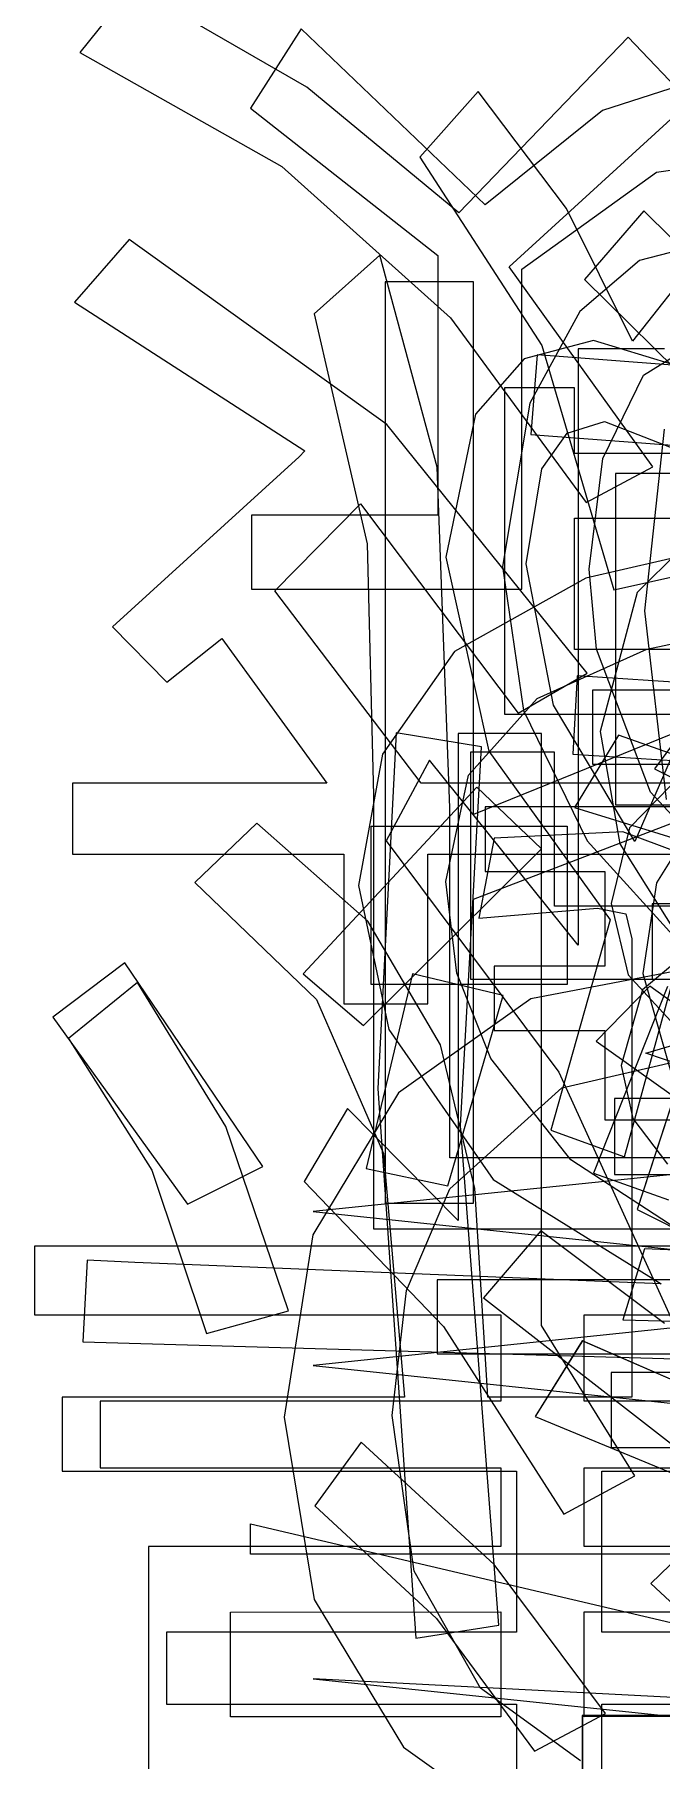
# Model space of a CAD drawing. Extents: x -353 to 646, y -933 to 332.
# Drawn here: x -6.11 to -1.99, y 314.87 to 326.21 of the extents above; entities that cross this region are included whole.
import ezdxf

# ---------------------------------------------------------------- set-up
doc = ezdxf.new("R2010")
doc.units = 0

msp = doc.modelspace()

# ---------------------------------------------------------------- linework, layer by layer
at = {"layer": 'Layer 1'}
for p, q in [((-5.462402, 326.519321), (-5.811511, 326.087521)), ((-4.319581, 325.859802), (-5.462402, 326.519321)), ((-4.357508, 326.242711), (-4.689119, 325.721165)), ((-3.149038, 325.085881), (-4.357508, 326.242711)), ((-2.209802, 326.187711), (-3.321752, 325.034551)), ((-1.80566, 325.762967), (-2.209802, 326.187711)), ((-5.811511, 326.087521), (-4.484398, 325.339244)), ((-1.585913, 325.961369), (-2.379136, 325.707616)), ((-3.321752, 325.034551), (-4.319581, 325.859802)), ((-3.194194, 325.831617), (-3.577451, 325.4001)), ((-2.614932, 325.062527), (-3.194194, 325.831617)), ((-2.99043, 324.678957), (-1.80566, 325.762967)), ((-4.689119, 325.721165), (-3.459759, 324.754555)), ((-2.379136, 325.707616), (-3.149038, 325.085881)), ((-2.023533, 325.300412), (-0.538763, 325.514618)), ((-4.484398, 325.339244), (-3.376781, 324.343951)), ((-3.577451, 325.4001), (-2.775552, 324.163048)), ((-2.907452, 324.66513), (-2.023533, 325.300412)), ((-2.182144, 324.191627), (-2.614932, 325.062527)), ((-2.1065, 325.0484), (-2.496531, 324.595998)), ((-1.309575, 324.257612), (-2.1065, 325.0484)), ((-5.48667, 324.858446), (-5.845656, 324.447531)), ((-3.795525, 323.643831), (-5.48667, 324.858446)), ((-3.839635, 324.75538), (-4.271435, 324.37184)), ((-3.463151, 323.36374), (-3.839635, 324.75538)), ((-3.459759, 324.754555), (-3.45976, 323.049)), ((-1.746569, 324.743125), (-2.182144, 324.191627)), ((-1.698971, 324.834177), (-2.135604, 324.721994)), ((-2.047515, 323.36662), (-2.990419, 324.67895)), ((-2.90745, 322.562), (-2.907452, 324.66513)), ((-2.135604, 324.721994), (-2.527575, 324.385444)), ((-3.22523, 324.582), (-3.8052, 324.582)), ((-3.8052, 324.582), (-3.805195, 318.529055)), ((-3.22523, 324.582), (-3.8052, 324.582)), ((-3.8052, 324.582), (-3.805195, 318.529055)), ((-3.225232, 321.080977), (-3.22523, 324.582)), ((-3.225232, 321.080977), (-3.22523, 324.582)), ((-2.496531, 324.595998), (-1.570385, 323.681879)), ((-5.845656, 324.447531), (-4.333226, 323.470196)), ((-4.271435, 324.37184), (-3.922609, 322.85941)), ((-3.376781, 324.343951), (-2.486088, 323.131811)), ((-2.527575, 324.385444), (-2.855517, 323.784593)), ((-2.438107, 324.195336), (-2.893649, 324.074474)), ((-1.737773, 323.982893), (-2.438107, 324.195336)), ((-2.109893, 323.967471), (-1.68148, 324.233324)), ((-2.893649, 324.074474), (-3.211395, 323.71189)), ((-2.806977, 324.102095), (-2.848746, 323.577162)), ((-2.806977, 324.102095), (-2.848746, 323.577162)), ((0.051933, 323.881115), (-2.806977, 324.102095)), ((0.051933, 323.881115), (-2.806977, 324.102095)), ((-2.775552, 324.163048), (-2.303221, 322.55812)), ((-1.9716, 324.14), (-2.53802, 324.14)), ((-2.53802, 324.14), (-2.53802, 320.224)), ((-2.376345, 323.419469), (-2.109893, 323.967471)), ((-2.56201, 323.885), (-3.02147, 323.885)), ((-3.02147, 323.885), (-3.02147, 321.74)), ((-2.56201, 323.453), (-2.56201, 323.885)), ((-2.855517, 323.784593), (-3.035292, 322.710453)), ((-2.47903, 322.009696), (-3.795525, 323.643831)), ((-3.211395, 323.71189), (-3.408104, 322.772655)), ((-2.609745, 323.585839), (-2.365306, 323.66352)), ((-2.365306, 323.66352), (-1.888915, 323.476336)), ((-1.974286, 323.612726), (-2.102838, 322.420626)), ((-1.974286, 323.612726), (-2.102838, 322.420626)), ((-1.974286, 323.612726), (-2.102838, 322.420626)), ((-1.974286, 323.612726), (-2.102838, 322.420626)), ((-1.974286, 323.612726), (-2.102838, 322.420626)), ((-1.974318, 323.612726), (-2.102835, 322.420626)), ((-1.974318, 323.612726), (-2.102835, 322.420626)), ((-1.974318, 323.612726), (-2.102835, 322.420626)), ((-1.974318, 323.612726), (-2.102835, 322.420626)), ((-1.974318, 323.612726), (-2.102835, 322.420626)), ((-2.848746, 323.577162), (-0.034426, 323.366624)), ((-2.848746, 323.577162), (-0.034426, 323.366624)), ((-2.776503, 323.352794), (-2.609745, 323.585839)), ((-4.371326, 323.432378), (-5.597016, 322.313648)), ((-4.333226, 323.470196), (-4.371326, 323.432378)), ((-1.2017, 323.453), (-2.56201, 323.453)), ((-2.46521, 322.693241), (-2.376345, 323.419469)), ((-3.38046, 321.126), (-3.463151, 323.36374)), ((-2.879796, 322.727954), (-2.776503, 323.352794)), ((-2.486088, 323.131811), (-2.047515, 323.36662)), ((-1.71958, 323.322), (-2.29277, 323.322)), ((-2.29277, 323.322), (-2.29277, 321.146)), ((-3.45976, 323.049), (-4.68235, 323.049)), ((-4.68235, 323.049), (-4.68235, 322.562)), ((-4.530511, 322.55179), (-3.967478, 323.121596)), ((-3.967472, 323.12165), (-2.931432, 321.74723)), ((-2.56201, 322.165), (-2.56201, 323.028)), ((-2.56201, 323.028), (-1.65382, 323.028)), ((-1.15345, 322.942143), (-2.488219, 322.633992)), ((-3.922609, 322.85941), (-3.881122, 321.20898)), ((-1.294836, 322.914503), (-2.165209, 320.904803)), ((-1.87268, 322.815742), (-2.151374, 322.541175)), ((-3.408104, 322.772655), (-3.124753, 321.498425)), ((-3.035292, 322.710453), (-2.896333, 321.764551)), ((-2.701044, 321.800825), (-2.879796, 322.727954)), ((-2.41695, 322.16859), (-2.46521, 322.693241)), ((-2.488219, 322.633992), (-3.3497, 322.151639)), ((-2.303221, 322.55812), (-1.761073, 322.679193)), ((-4.68235, 322.562), (-2.90745, 322.562)), ((-3.57011, 321.288), (-4.530511, 322.55179)), ((-2.151374, 322.541175), (-2.392956, 321.626211)), ((-2.102838, 322.420626), (-1.96028, 321.180085)), ((-2.102838, 322.420626), (-1.96028, 321.180085)), ((-2.102838, 322.420626), (-1.960422, 321.180085)), ((-2.102838, 322.420626), (-1.960422, 321.180085)), ((-2.102838, 322.420626), (-1.96028, 321.180085)), ((-2.102835, 322.420626), (-1.96056, 321.180085)), ((-2.102835, 322.420626), (-1.960419, 321.180085)), ((-2.102835, 322.420626), (-1.960419, 321.180085)), ((-2.102835, 322.420626), (-1.96056, 321.180085)), ((-2.102835, 322.420626), (-1.96056, 321.180085)), ((-2.087566, 322.167127), (-1.032377, 322.389835)), ((-5.597016, 322.313648), (-5.238312, 321.950993)), ((-0.127842, 322.341097), (-3.225232, 321.080977)), ((-0.127562, 322.341097), (-3.225232, 321.080977)), ((-5.238312, 321.950993), (-4.878761, 322.237448)), ((-4.878761, 322.237448), (-4.188446, 321.288053)), ((-3.3497, 322.151639), (-3.82341, 321.47727)), ((-2.807267, 321.8443), (-2.087566, 322.167127)), ((-1.653822, 322.16471), (-2.56201, 322.165)), ((-2.062229, 321.228547), (-2.41695, 322.16859)), ((-2.931432, 321.74723), (-2.47903, 322.009696)), ((-2.544794, 321.992485), (-2.572169, 321.477712)), ((-2.544794, 321.992485), (-2.572169, 321.477712)), ((-0.283064, 321.843754), (-2.544794, 321.992485)), ((-0.283064, 321.843754), (-2.544794, 321.992485)), ((-3.257976, 321.340076), (-2.807267, 321.8443)), ((-3.22523, 320.525), (0.162, 321.82322)), ((-3.22523, 320.525), (0.16228, 321.82322)), ((-2.16521, 320.904804), (-2.701044, 321.800825)), ((-0.528602, 321.899), (-2.44489, 321.899)), ((-2.44489, 321.899), (-2.44489, 321.412)), ((-1.69898, 321.84), (-2.037364, 321.380825)), ((-3.02147, 321.74), (-1.201702, 321.740248)), ((-2.896333, 321.764551), (-2.479032, 320.908183)), ((-3.73267, 321.619), (-3.853461, 319.28164)), ((-3.73267, 321.619), (-3.853461, 319.28164)), ((-3.73267, 321.619), (-3.853461, 319.28164)), ((-3.73295, 321.619), (-3.853459, 319.28164)), ((-3.73295, 321.619), (-3.853459, 319.28164)), ((-3.73295, 321.619), (-3.853459, 319.28164)), ((-3.73295, 321.619), (-3.853459, 319.28164)), ((-3.173303, 321.525868), (-3.73295, 321.619)), ((-3.173303, 321.525868), (-3.73295, 321.619)), ((-3.173303, 321.525868), (-3.73295, 321.619)), ((-3.173303, 321.525868), (-3.73295, 321.619)), ((-3.173305, 321.525868), (-3.73267, 321.619)), ((-3.173305, 321.525868), (-3.73267, 321.619)), ((-3.173305, 321.525868), (-3.73267, 321.619)), ((-2.7796, 321.613), (-3.32514, 321.613)), ((-3.32514, 321.613), (-3.32514, 318.415)), ((-2.7796, 317.724), (-2.7796, 321.613)), ((-2.27216, 321.601825), (-2.562002, 321.128821)), ((-2.392956, 321.626211), (-2.263487, 320.889859)), ((-1.138651, 321.204777), (-2.27216, 321.601825)), ((-3.82341, 321.47727), (-3.981313, 320.614939)), ((-3.311592, 319.036108), (-3.173303, 321.525868)), ((-3.311592, 319.036108), (-3.173303, 321.525868)), ((-3.311592, 319.036108), (-3.173303, 321.525868)), ((-3.311592, 319.036108), (-3.173303, 321.525868)), ((-3.311312, 319.036108), (-3.173305, 321.525868)), ((-3.311312, 319.036108), (-3.173305, 321.525868)), ((-3.311312, 319.036108), (-3.173305, 321.525868)), ((-2.69353, 321.492), (-3.24612, 321.492)), ((-3.24612, 321.492), (-3.24612, 320)), ((-3.124753, 321.498425), (-2.327194, 320.390135)), ((-2.69353, 320.48), (-2.69353, 321.492)), ((-2.572169, 321.477712), (-0.366039, 321.336319)), ((-2.572169, 321.477712), (-0.366039, 321.336319)), ((-3.515355, 321.43953), (-3.798141, 320.907824)), ((-2.53802, 320.224), (-3.515355, 321.43953)), ((-3.408118, 320.6426), (-3.257976, 321.340076)), ((-2.44489, 321.412), (1.92645, 321.412)), ((-1.840371, 321.364478), (-2.200663, 320.994097)), ((-1.840371, 321.364478), (-2.200663, 320.994097)), ((-1.840371, 321.364478), (-2.200663, 320.994097)), ((-1.840371, 321.364478), (-2.200663, 320.994097)), ((-1.840373, 321.364019), (-2.200418, 320.993638)), ((-1.840373, 321.364019), (-2.200418, 320.993638)), ((-1.840373, 321.364019), (-2.200418, 320.993638)), ((-2.037364, 321.380825), (-1.183503, 320.961302)), ((-4.188446, 321.288053), (-5.85978, 321.288)), ((-5.85978, 321.288), (-5.85978, 320.822)), ((-3.20435, 321.2604), (-4.34396, 320.03471)), ((-1.77123, 321.288), (-3.57011, 321.288)), ((-2.779604, 320.856544), (-3.20435, 321.2604)), ((-1.37075, 320.48006), (-2.062229, 321.228547)), ((-3.881122, 321.20898), (-3.88112, 318.36)), ((-3.38046, 318.826), (-3.38046, 321.126)), ((-1.07724, 321.133), (-3.14903, 321.133)), ((-3.14903, 321.133), (-3.14903, 320.708)), ((-2.562002, 321.128821), (-1.466627, 320.788673)), ((-2.29277, 321.146), (0, 321.146)), ((-4.647917, 321.025768), (-5.055446, 320.635455)), ((-3.920382, 320.381881), (-4.647917, 321.025768)), ((-3.89833, 321.005), (-2.61027, 321.005)), ((-3.89833, 319.965), (-3.89833, 321.005)), ((-2.61027, 321.005), (-2.61027, 319.965)), ((-2.200663, 320.994097), (-2.320713, 320.497774)), ((-2.200663, 320.994097), (-2.320713, 320.497774)), ((-2.200663, 320.994097), (-2.320713, 320.497774)), ((-2.200663, 320.994097), (-2.320713, 320.497774)), ((-2.200418, 320.993638), (-2.320433, 320.497315)), ((-2.200418, 320.993638), (-2.320433, 320.497315)), ((-2.200418, 320.993638), (-2.320433, 320.497315)), ((-1.750622, 321.070273), (-2.022755, 320.632723)), ((-1.750617, 321.070273), (-2.022643, 320.632723)), ((-3.798141, 320.907824), (-2.665654, 319.389364)), ((-3.090612, 320.925419), (-3.190801, 320.400486)), ((-2.24451, 320.966906), (-3.090612, 320.925419)), ((-2.479032, 320.908183), (-1.851441, 320.216669)), ((-2.263487, 320.889859), (-1.875361, 320.269291)), ((-1.726633, 320.773584), (-2.24451, 320.966906)), ((-5.85978, 320.822), (-4.07783, 320.822)), ((-4.07783, 320.822), (-4.07783, 319.838)), ((-3.946874, 319.696044), (-2.779604, 320.856544)), ((-3.52552, 319.838), (-3.52552, 320.822)), ((-3.52552, 320.822), (-1.77123, 320.822)), ((-2.092671, 319.51345), (2.17537, 320.791)), ((-3.14903, 320.708), (-2.36192, 320.708)), ((-2.36192, 320.708), (-2.36192, 320.086)), ((-5.055446, 320.635455), (-4.25704, 319.867283)), ((-3.981313, 320.614939), (-3.781218, 319.668931)), ((-3.33407, 320.03921), (-3.408118, 320.6426)), ((-2.022755, 320.632723), (-2.113277, 320.037903)), ((-2.022643, 320.632723), (-2.113272, 320.037903)), ((-3.22523, 318.529), (-3.22523, 320.525)), ((-3.22523, 318.529), (-3.22523, 320.525)), ((-3.190801, 320.400486), (-2.410457, 320.466244)), ((2.17875, 320.48), (-2.69353, 320.48)), ((-2.410457, 320.466244), (-2.223908, 320.428144)), ((-2.320713, 320.497774), (-2.210188, 320.028121)), ((-2.320713, 320.497774), (-2.210188, 320.028121)), ((-2.320713, 320.497774), (-2.210188, 320.028121)), ((-2.320713, 320.497774), (-2.210188, 320.028121)), ((-2.320433, 320.497315), (-2.209943, 320.027662)), ((-2.320433, 320.497315), (-2.209943, 320.027662)), ((-2.320433, 320.497315), (-2.209943, 320.027662)), ((-2.223908, 320.428144), (-2.186091, 320.265866)), ((-0.552581, 320.493898), (-2.05119, 320.494)), ((-2.05119, 320.494), (-2.05119, 320)), ((-3.442827, 319.568658), (-3.920382, 320.381881)), ((-2.327194, 320.390135), (-2.717507, 319.008945)), ((-2.186091, 320.265866), (-2.18609, 317.255)), ((-1.557584, 320.30395), (-2.151379, 318.48757)), ((-1.557301, 320.30395), (-2.151378, 318.48757)), ((-1.557584, 320.30395), (-2.151097, 318.48757)), ((-1.699255, 320.279407), (-2.115815, 319.929699)), ((-1.698973, 320.279407), (-2.115674, 319.929699)), ((-5.514336, 320.106598), (-5.98734, 319.751)), ((-4.609532, 318.770278), (-5.514336, 320.106598)), ((-2.36192, 320.086), (-3.09033, 320.086)), ((-3.09033, 320.086), (-3.09033, 319.662)), ((-5.43193, 319.979), (-5.88433, 319.609969)), ((-4.852525, 319.032375), (-5.43193, 319.979)), ((-4.34396, 320.03471), (-3.946874, 319.696044)), ((-3.62542, 320.034), (-3.929373, 318.75638)), ((-3.031625, 319.892602), (-3.62542, 320.034)), ((-3.11122, 319.479), (-3.33407, 320.03921)), ((-3.24612, 320), (-0.559364, 320)), ((-1.77123, 320.076), (-2.848647, 319.870472)), ((-1.77123, 320.076), (-2.848647, 319.870472)), ((-1.77123, 320.076), (-2.848647, 319.870472)), ((-1.77123, 320.076), (-2.848647, 319.870472)), ((-2.234071, 318.833013), (-1.895687, 320.062093)), ((-2.210188, 320.028121), (-1.878471, 319.66917)), ((-2.210188, 320.028121), (-1.878471, 319.66917)), ((-2.210188, 320.028121), (-1.878471, 319.66917)), ((-2.210188, 320.028121), (-1.878471, 319.66917)), ((-2.209943, 320.027662), (-1.878473, 319.668711)), ((-2.209943, 320.027662), (-1.878473, 319.668711)), ((-2.209943, 320.027662), (-1.878473, 319.668711)), ((-2.113277, 320.037903), (-1.888911, 319.24373)), ((-2.113272, 320.037903), (-1.888906, 319.24373)), ((-2.05119, 320), (0, 320)), ((-4.25704, 319.867283), (-3.815926, 318.853785)), ((-2.61027, 319.965), (-3.89833, 319.965)), ((-2.848647, 319.870472), (-3.71884, 319.253887)), ((-2.848647, 319.870472), (-3.71884, 319.253887)), ((-2.848647, 319.870472), (-3.71884, 319.253887)), ((-2.848647, 319.870472), (-3.71884, 319.253887)), ((-3.393998, 318.642362), (-3.031625, 319.892602)), ((-1.95072, 319.95174), (-2.437553, 318.72577)), ((-2.06841, 319.955), (-2.420623, 319.592627)), ((-2.115674, 319.929699), (-2.254668, 319.433305)), ((-2.115815, 319.929699), (-2.254668, 319.433305)), ((-1.312039, 319.409242), (-2.06841, 319.955)), ((-5.98734, 319.751), (-5.103138, 318.52164)), ((-4.07783, 319.838), (-3.52552, 319.838)), ((-3.781218, 319.668931), (-3.095807, 318.684682)), ((-3.09033, 319.662), (-2.36192, 319.662)), ((-2.36192, 319.662), (-2.36192, 319.075)), ((-5.88433, 319.609969), (-5.336996, 318.745736)), ((-3.215814, 318.624202), (-3.442827, 319.568658)), ((-2.420623, 319.592627), (-1.572758, 318.989977)), ((-2.585579, 318.813875), (-3.11122, 319.479)), ((-2.644984, 319.285221), (-1.736794, 319.495759)), ((-2.644984, 319.285221), (-1.736794, 319.495759)), ((-2.644707, 319.285221), (-1.736799, 319.495759)), ((-2.644707, 319.285221), (-1.736799, 319.495759)), ((-2.254668, 319.433305), (-2.178786, 319.084619)), ((-2.254668, 319.433305), (-2.178821, 319.084619)), ((-0.138007, 318.847), (-2.092671, 319.51345)), ((-2.665654, 319.389364), (-1.816381, 317.527364)), ((-3.71884, 319.253887), (-4.280814, 318.320863)), ((-3.71884, 319.253887), (-4.280814, 318.320863)), ((-3.71884, 319.253887), (-4.280814, 318.320863)), ((-3.71884, 319.253887), (-4.280814, 318.320863)), ((-3.853461, 319.28164), (-3.604823, 315.66976)), ((-3.853461, 319.28164), (-3.604823, 315.66976)), ((-3.853461, 319.28164), (-3.604823, 315.66976)), ((-3.853459, 319.28164), (-3.604821, 315.66976)), ((-3.853459, 319.28164), (-3.604821, 315.66976)), ((-3.853459, 319.28164), (-3.604821, 315.66976)), ((-3.853459, 319.28164), (-3.604821, 315.66976)), ((-3.38046, 318.622282), (-2.644707, 319.285221)), ((-3.38046, 318.622282), (-2.644707, 319.285221)), ((-3.380455, 318.622282), (-2.644984, 319.285221)), ((-3.380455, 318.622282), (-2.644984, 319.285221)), ((2.814321, 319.21593), (-2.29954, 319.216)), ((-2.29954, 319.216), (-2.29954, 318.716)), ((-4.05384, 319.151), (-4.336909, 318.671223)), ((-3.32514, 318.415), (-4.05384, 319.151)), ((-2.36192, 319.075), (-1.88186, 319.075)), ((-2.178821, 319.084619), (-1.950997, 318.784194)), ((-2.178786, 319.084619), (-1.950715, 318.784194)), ((-4.44076, 317.821), (-4.852525, 319.032375)), ((-3.059568, 315.755838), (-3.311592, 319.036108)), ((-3.059568, 315.755838), (-3.311592, 319.036108)), ((-3.059568, 315.755838), (-3.311592, 319.036108)), ((-3.059568, 315.755838), (-3.311592, 319.036108)), ((-3.05957, 315.755838), (-3.311312, 319.036108)), ((-3.05957, 315.755838), (-3.311312, 319.036108)), ((-3.05957, 315.755838), (-3.311312, 319.036108)), ((-2.717507, 319.008945), (-2.234071, 318.833013)), ((-0.01016, 318.912), (-4.278201, 318.47403)), ((-3.815926, 318.853785), (-3.677637, 317.254995)), ((-5.336996, 318.745736), (-4.979526, 317.672799)), ((-5.103138, 318.52164), (-4.609532, 318.770278)), ((-3.929373, 318.75638), (-3.393998, 318.642362)), ((-0.852875, 318.826), (-3.38046, 318.826)), ((-1.83727, 318.325), (-2.585579, 318.813875)), ((-2.437553, 318.72577), (-1.943947, 318.549663)), ((-4.336909, 318.671223), (-3.421909, 317.717279)), ((-3.665429, 317.954897), (-3.380455, 318.622282)), ((-3.665429, 317.954897), (-3.380455, 318.622282)), ((-3.665328, 317.954897), (-3.38046, 318.622282)), ((-3.665328, 317.954897), (-3.38046, 318.622282)), ((-3.135487, 317.330918), (-3.215814, 318.624202)), ((-3.095807, 318.684682), (-1.992778, 317.997611)), ((-2.29954, 318.716), (3.08356, 318.716)), ((-3.805195, 318.529055), (-3.22523, 318.529)), ((-3.805195, 318.529055), (-3.22523, 318.529)), ((-4.278201, 318.47403), (2.05458, 317.807)), ((-2.151379, 318.48757), (-1.685148, 318.252761)), ((-2.151378, 318.48757), (-1.685147, 318.252761)), ((-2.151097, 318.48757), (-1.685148, 318.252761)), ((-4.280814, 318.320863), (-4.468139, 317.123677)), ((-4.280814, 318.320863), (-4.468139, 317.123677)), ((-4.280814, 318.320863), (-4.468139, 317.123677)), ((-4.280814, 318.320863), (-4.468139, 317.123677)), ((-3.88112, 318.36), (-0.352217, 318.359508)), ((-2.78299, 318.346), (-3.159474, 317.907427)), ((-2.78327, 318.346), (-3.159472, 317.907427)), ((-1.9716, 317.738), (-2.78327, 318.346)), ((-1.9716, 317.738), (-2.78299, 318.346)), ((0.607906, 318.246), (-6.10813, 318.246)), ((-6.10813, 318.246), (-6.10813, 317.794)), ((-2.10284, 318.229), (-2.244233, 317.762769)), ((-1.27734, 318.194), (-2.10284, 318.229)), ((-5.763253, 318.153111), (-5.790917, 317.61787)), ((-5.44914, 318.139), (-5.763253, 318.153111)), ((-2.32382, 318.011), (-5.44914, 318.139)), ((-3.760331, 317.133842), (-3.665328, 317.954897)), ((-3.760331, 317.133842), (-3.665328, 317.954897)), ((-3.760326, 317.133842), (-3.665429, 317.954897)), ((-3.760326, 317.133842), (-3.665429, 317.954897)), ((-0.014111, 318.025), (-3.46343, 318.025)), ((-3.46343, 318.025), (-3.46343, 317.538)), ((-0.013829, 318.025), (-3.46315, 318.025)), ((-3.46315, 318.025), (-3.46315, 317.538)), ((-1.992778, 317.997611), (-2.32382, 318.011)), ((-4.979526, 317.672799), (-4.44076, 317.821)), ((-0.01016, 317.907), (-4.278201, 317.46226)), ((-3.159474, 317.907427), (-1.094734, 316.298477)), ((-3.159472, 317.907427), (-1.094732, 316.298477)), ((-6.10813, 317.794), (-3.04546, 317.794)), ((-3.421909, 317.717279), (-2.631159, 316.485413)), ((-3.04546, 317.794), (-3.04546, 317.227)), ((-2.164928, 316.737437), (-2.7796, 317.724)), ((-2.49964, 317.227), (-2.49964, 317.794)), ((-2.49964, 317.794), (0.607906, 317.794)), ((-2.244233, 317.762769), (-1.122123, 317.731725)), ((-5.790917, 317.61787), (-0.007057, 317.452206)), ((-2.51065, 317.624), (-2.821094, 317.126725)), ((-2.51036, 317.624), (-2.821086, 317.126725)), ((-1.183676, 317.045125), (-2.51065, 317.624)), ((-1.18364, 317.045125), (-2.51036, 317.624)), ((-3.46343, 317.538), (-0.014111, 317.538)), ((-3.46315, 317.538), (-0.013829, 317.538)), ((-4.278201, 317.46226), (2.05458, 316.796)), ((0, 317.417), (-2.32071, 317.417)), ((-2.32071, 317.417), (-2.32071, 316.923)), ((0, 317.417), (-2.32071, 317.417)), ((-2.32071, 317.417), (-2.32071, 316.923)), ((0, 317.417), (-2.32071, 317.417)), ((-2.32071, 317.417), (-2.32071, 316.923)), ((0, 317.417), (-2.32071, 317.417)), ((-2.32071, 317.417), (-2.32071, 316.923)), ((0, 317.417), (-2.32043, 317.417)), ((-2.32043, 317.417), (-2.32043, 316.923)), ((0, 317.417), (-2.32043, 317.417)), ((-2.32043, 317.417), (-2.32043, 316.923)), ((0, 317.417), (-2.32043, 317.417)), ((-2.32043, 317.417), (-2.32043, 316.923)), ((-3.677637, 317.254995), (-5.92582, 317.255)), ((-5.92582, 317.255), (-5.92582, 316.768)), ((-3.1321, 317.255), (-3.135487, 317.330918)), ((-2.18609, 317.255), (-3.1321, 317.255)), ((-0.71149, 317.338025), (-2.06136, 316.029365)), ((-3.04546, 317.227), (-5.67633, 317.227)), ((-5.67633, 317.227), (-5.67633, 316.789)), ((0.176389, 317.227), (-2.49964, 317.227)), ((-4.468139, 317.123677), (-4.272171, 315.923704)), ((-4.468139, 317.123677), (-4.272277, 315.923704)), ((-4.468139, 317.123677), (-4.272277, 315.923704)), ((-4.468139, 317.123677), (-4.272171, 315.923704)), ((-3.615304, 316.110891), (-3.760331, 317.133842)), ((-3.615304, 316.110891), (-3.760331, 317.133842)), ((-3.615334, 316.110891), (-3.760326, 317.133842)), ((-3.615334, 316.110891), (-3.760326, 317.133842)), ((-2.821094, 317.126725), (-1.405609, 316.541467)), ((-2.821086, 317.126725), (-1.405461, 316.541467)), ((-3.964092, 316.957805), (-4.268053, 316.540117)), ((-3.08963, 316.155023), (-3.964092, 316.957805)), ((-2.32071, 316.923), (0, 316.923)), ((-2.32071, 316.923), (0, 316.923)), ((-2.32071, 316.923), (0, 316.923)), ((-2.32071, 316.923), (0, 316.923)), ((-2.32043, 316.923), (0, 316.923)), ((-2.32043, 316.923), (0, 316.923)), ((-2.32043, 316.923), (0, 316.923)), ((-5.92582, 316.768), (-2.94216, 316.768)), ((-5.67633, 316.789), (-3.04546, 316.789)), ((-3.04546, 316.789), (-3.04546, 316.274)), ((-2.94216, 316.768), (-2.94216, 315.711)), ((-2.631159, 316.485413), (-2.164928, 316.737437)), ((-2.49964, 316.274), (-2.49964, 316.789)), ((-2.49964, 316.789), (0.176389, 316.789)), ((-2.3828, 315.711), (-2.3828, 316.768)), ((-2.3828, 316.768), (0.642055, 316.768)), ((-4.268053, 316.540117), (-3.468589, 315.800272)), ((-4.68912, 316.222), (-4.689111, 316.42284)), ((-4.689111, 316.42284), (-1.8542, 315.756)), ((-3.04546, 316.274), (-5.35883, 316.274)), ((-5.35883, 316.274), (-5.35883, 313.678)), ((-0.155222, 316.274), (-2.49964, 316.274)), ((-1.8542, 316.222), (-4.68912, 316.222)), ((-2.358252, 315.176135), (-3.08963, 316.155023)), ((-3.18036, 315.341732), (-3.615334, 316.110891)), ((-3.18036, 315.341732), (-3.615334, 316.110891)), ((-3.180083, 315.341732), (-3.615304, 316.110891)), ((-3.180083, 315.341732), (-3.615304, 316.110891)), ((-2.06136, 316.029365), (-1.698987, 315.690981)), ((-4.272277, 315.923704), (-3.684409, 314.955087)), ((-4.272277, 315.923704), (-3.684409, 314.955087)), ((-4.272171, 315.923704), (-3.684409, 314.955087)), ((-4.272171, 315.923704), (-3.684409, 314.955087)), ((-4.82035, 315.84216), (-3.04546, 315.843)), ((-4.82035, 315.155), (-4.82035, 315.84216)), ((-3.468589, 315.800272), (-2.824483, 314.927497)), ((-3.04546, 315.843), (-3.04546, 315.155)), ((-2.49964, 315.155), (-2.49964, 315.843)), ((-2.49964, 315.843), (-0.693984, 315.843)), ((-2.94216, 315.711), (-5.24227, 315.711)), ((-5.24227, 315.711), (-5.24227, 315.238)), ((-3.604823, 315.66976), (-3.05957, 315.755838)), ((-3.604823, 315.66976), (-3.05957, 315.755838)), ((-3.604823, 315.66976), (-3.05957, 315.755838)), ((-3.604821, 315.66976), (-3.059568, 315.755838)), ((-3.604821, 315.66976), (-3.059568, 315.755838)), ((-3.604821, 315.66976), (-3.059568, 315.755838)), ((-3.604821, 315.66976), (-3.059568, 315.755838)), ((-0.048542, 315.711), (-2.3828, 315.711)), ((-4.278201, 315.4043), (2.05458, 314.738)), ((-0.01016, 315.183), (-4.278201, 315.4043)), ((-2.523383, 314.865341), (-3.18036, 315.341732)), ((-2.523383, 314.865341), (-3.18036, 315.341732)), ((-2.523141, 314.865341), (-3.180083, 315.341732)), ((-2.523141, 314.865341), (-3.180083, 315.341732)), ((-5.24227, 315.238), (-2.94216, 315.238)), ((-2.94216, 315.238), (-2.94216, 314.299)), ((-2.3828, 314.299), (-2.3828, 315.238)), ((-2.3828, 315.238), (-0.048542, 315.238)), ((-3.04546, 315.155), (-4.82035, 315.155)), ((-2.824483, 314.927497), (-2.358252, 315.176135)), ((0.545538, 315.162247), (-2.51065, 315.162)), ((-2.51065, 315.162), (-2.51065, 314.669)), ((0.545826, 315.162247), (-2.51036, 315.162)), ((-2.51036, 315.162), (-2.51036, 314.669)), ((-0.69399, 315.15538), (-2.49964, 315.155)), ((-3.684409, 314.955087), (-2.814071, 314.333422)), ((-3.684409, 314.955087), (-2.814285, 314.333422)), ((-3.684409, 314.955087), (-2.814285, 314.333422)), ((-3.684409, 314.955087), (-2.814071, 314.333422))]:
    msp.add_line(p, q, dxfattribs=at)

doc.saveas('drawing.dxf')
